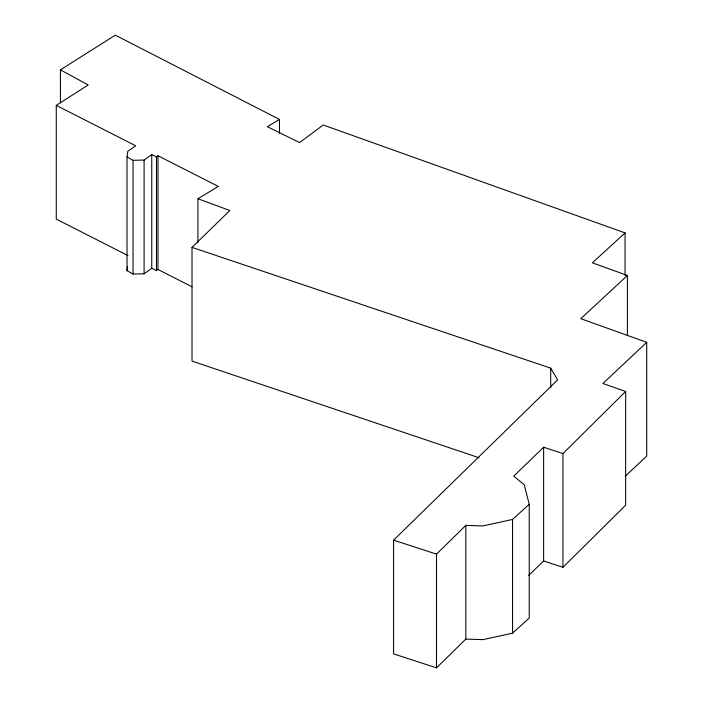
<?xml version="1.0" encoding="UTF-8"?>
<svg xmlns="http://www.w3.org/2000/svg" width="703" height="703" viewBox="0 0 703 703"><rect width="100%" height="100%" fill="white"/><g stroke="black" fill="none" stroke-linecap="round" stroke-linejoin="round"><path stroke-width="1.05" d="M197.938 242.465L197.938 198.729L218.29 186.409L157.99 155.767L156.461 156.901L151.751 154.563L151.751 268.291L144.097 273.783L133.043 274.038L127.023 270.69L127.023 156.962L127.788 151.277L135.723 145.811L56.275 105.38L56.275 219.108L127.972 255.593M127.023 270.69L127.533 266.903M528.674 575.432L543.639 560.95L562.954 567.295L562.954 453.567L625.661 391.457L602.902 383.504L646.725 342.335L580.792 318.679L627.41 275.462L592.392 262.825L625.055 232.904L323.239 124.993L299.601 142.56L267.316 126.698L279.469 119.431L279.469 133.649M562.954 567.295L625.661 505.193L625.661 391.457M478.963 457.723L192.024 361.105L192.024 247.377L550.695 368.144L557.646 379.866L393.601 540.159L393.601 653.887L436.501 667.85L436.501 554.122L465.834 525.378L482.961 525.914L512.557 519.438L529.245 504.306L524.218 484.719L513.708 476.186L543.639 447.222L562.954 453.567M436.501 667.85L465.834 639.106L465.834 525.378M192.024 247.377L229.837 210.513L197.938 198.729M625.213 476.274L646.725 456.062L646.725 342.335M465.834 639.106L482.961 639.642L512.557 633.166L529.245 618.034L529.245 504.306M151.751 268.291L156.461 270.629L157.99 269.495L157.99 155.767M127.023 156.962L133.043 160.31L144.097 160.056L151.751 154.563M56.275 105.38L88.227 84.966L60.432 69.869L60.432 102.673M60.432 69.869L115.31 35.15L279.469 119.431M393.601 540.159L436.501 554.122M157.99 269.495L192.033 286.789M627.41 275.462L627.41 335.603M625.055 232.904L625.055 275.558M550.695 368.144L550.695 387.828M543.639 447.222L543.639 560.95M512.557 519.438L512.557 633.166M156.461 156.901L156.461 270.629M144.097 160.056L144.097 273.783M133.043 160.31L133.043 274.038"/></g></svg>
